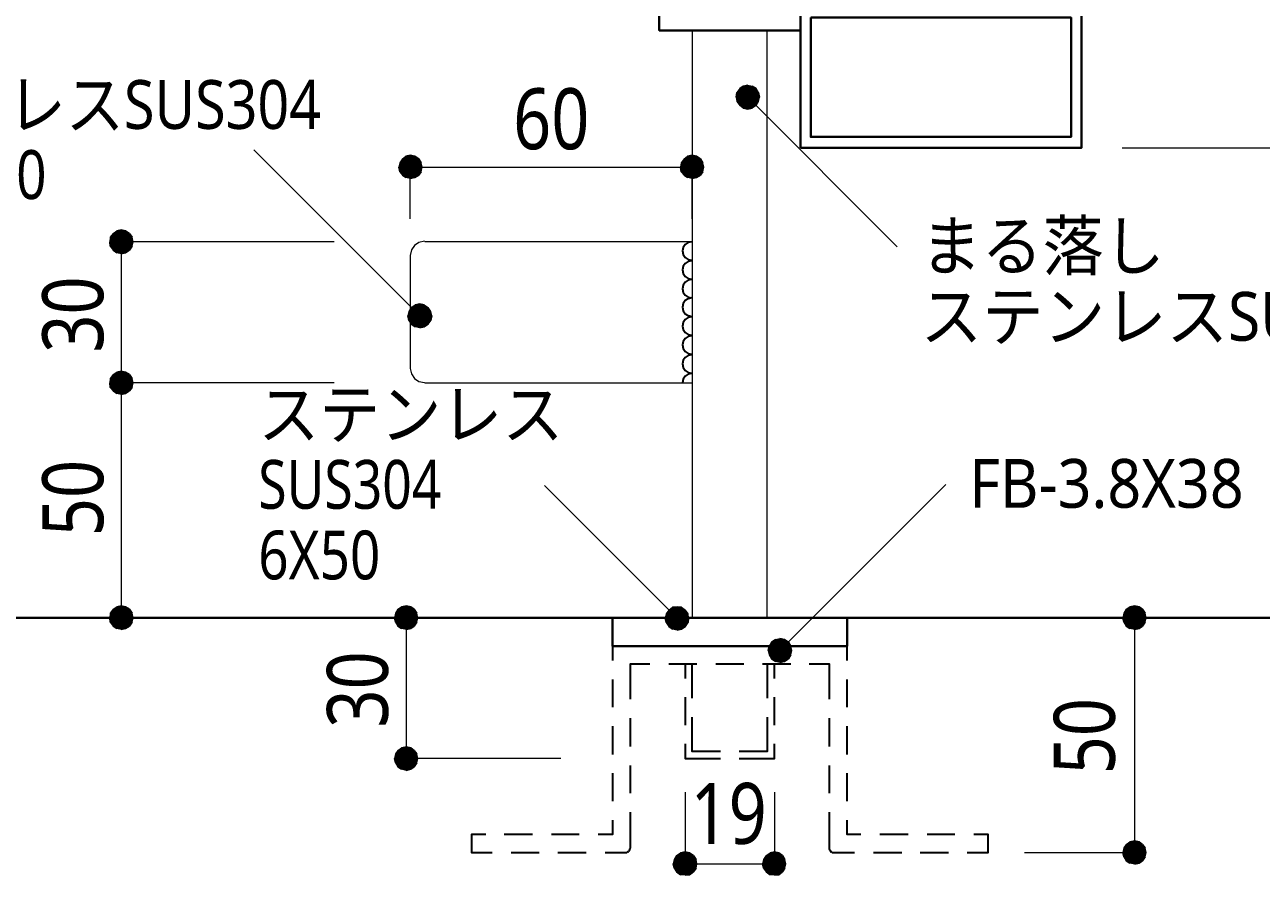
# Model space of a CAD drawing. Header units: millimetres. Extents: x 0 to 420, y 0 to 297.
# Drawn here: x 243.4 to 296.1, y 71 to 107.2 of the extents above; entities that cross this region are included whole.
import ezdxf
from ezdxf.enums import TextEntityAlignment as Align

# ---------------------------------------------------------------- set-up
doc = ezdxf.new("R2010")
doc.units = ezdxf.units.MM
doc.styles.add('kst32b', font='NotoSansJP-Variable.ttf')

msp = doc.modelspace()

# ---------------------------------------------------------------- hatches: boundary and pattern name
h = msp.add_hatch(color=7)
h.paths.add_polyline_path([(273.854, 104.479), (273.727, 104.309), (274.193, 104.119), (273.854, 104.479)])
h.paths.add_polyline_path([(273.727, 104.309), (274.193, 104.119), (273.706, 104.119), (273.727, 104.309)])
h.paths.add_polyline_path([(274.193, 104.119), (273.706, 104.119), (273.727, 103.928), (274.193, 104.119)])
for points in [[(274.003, 104.584), (273.854, 104.479), (274.193, 104.119), (274.003, 104.584)], [(260.011, 101.6), (259.821, 101.642), (259.821, 101.134), (260.011, 101.6)], [(272.013, 101.6), (271.822, 101.642), (271.822, 101.134), (272.013, 101.6)], [(247.692, 98.425), (247.502, 98.467), (247.502, 97.959), (247.692, 98.425)], [(260.414, 94.34), (260.583, 94.446), (260.223, 94.805), (260.414, 94.34)], [(247.692, 92.414), (247.502, 92.456), (247.502, 91.948), (247.692, 92.414)], [(247.692, 82.423), (247.502, 82.465), (247.502, 81.957), (247.692, 82.423)], [(259.842, 82.423), (259.652, 82.465), (259.652, 81.957), (259.842, 82.423)], [(290.872, 82.423), (290.682, 82.465), (290.682, 81.957), (290.872, 82.423)], [(271.378, 81.471), (271.547, 81.576), (271.187, 81.936), (271.378, 81.471)], [(275.103, 80.37), (275.209, 80.2), (275.569, 80.56), (275.103, 80.37)], [(259.842, 76.412), (259.652, 76.454), (259.652, 75.967), (259.842, 76.412)], [(290.872, 72.411), (290.682, 72.454), (290.682, 71.967), (290.872, 72.411)], [(271.716, 71.946), (271.526, 71.988), (271.526, 71.48), (271.716, 71.946)], [(275.527, 71.946), (275.336, 71.988), (275.336, 71.48), (275.527, 71.946)]]:
    msp.add_hatch(color=7).paths.add_polyline_path(points)
h = msp.add_hatch(color=7)
h.paths.add_polyline_path([(274.553, 104.479), (274.384, 104.584), (274.193, 104.119), (274.553, 104.479)])
h.paths.add_polyline_path([(274.384, 104.584), (274.193, 104.119), (274.193, 104.627), (274.384, 104.584)])
h.paths.add_polyline_path([(274.193, 104.119), (274.193, 104.627), (274.003, 104.584), (274.193, 104.119)])
h = msp.add_hatch(color=7)
h.paths.add_polyline_path([(274.659, 103.928), (274.701, 104.119), (274.193, 104.119), (274.659, 103.928)])
h.paths.add_polyline_path([(274.701, 104.119), (274.193, 104.119), (274.659, 104.309), (274.701, 104.119)])
h.paths.add_polyline_path([(274.193, 104.119), (274.659, 104.309), (274.553, 104.479), (274.193, 104.119)])
h = msp.add_hatch(color=7)
h.paths.add_polyline_path([(273.727, 103.928), (273.854, 103.759), (274.193, 104.119), (273.727, 103.928)])
h.paths.add_polyline_path([(273.854, 103.759), (274.193, 104.119), (274.003, 103.653), (273.854, 103.759)])
h.paths.add_polyline_path([(274.193, 104.119), (274.003, 103.653), (274.193, 103.611), (274.193, 104.119)])
h = msp.add_hatch(color=7)
h.paths.add_polyline_path([(274.193, 103.611), (274.384, 103.653), (274.193, 104.119), (274.193, 103.611)])
h.paths.add_polyline_path([(274.384, 103.653), (274.193, 104.119), (274.553, 103.759), (274.384, 103.653)])
h.paths.add_polyline_path([(274.193, 104.119), (274.553, 103.759), (274.659, 103.928), (274.193, 104.119)])
h = msp.add_hatch(color=7)
h.paths.add_polyline_path([(259.376, 101.325), (259.334, 101.134), (259.821, 101.134), (259.376, 101.325)])
h.paths.add_polyline_path([(259.334, 101.134), (259.821, 101.134), (259.376, 100.944), (259.334, 101.134)])
h.paths.add_polyline_path([(259.821, 101.134), (259.376, 100.944), (259.482, 100.796), (259.821, 101.134)])
h = msp.add_hatch(color=7)
h.paths.add_polyline_path([(259.821, 101.642), (259.63, 101.6), (259.821, 101.134), (259.821, 101.642)])
h.paths.add_polyline_path([(259.63, 101.6), (259.821, 101.134), (259.482, 101.494), (259.63, 101.6)])
h.paths.add_polyline_path([(259.821, 101.134), (259.482, 101.494), (259.376, 101.325), (259.821, 101.134)])
h = msp.add_hatch(color=7)
h.paths.add_polyline_path([(260.329, 101.134), (260.287, 101.325), (259.821, 101.134), (260.329, 101.134)])
h.paths.add_polyline_path([(260.287, 101.325), (259.821, 101.134), (260.181, 101.494), (260.287, 101.325)])
h.paths.add_polyline_path([(259.821, 101.134), (260.181, 101.494), (260.011, 101.6), (259.821, 101.134)])
h = msp.add_hatch(color=7)
h.paths.add_polyline_path([(271.357, 101.325), (271.336, 101.134), (271.822, 101.134), (271.357, 101.325)])
h.paths.add_polyline_path([(271.336, 101.134), (271.822, 101.134), (271.357, 100.944), (271.336, 101.134)])
h.paths.add_polyline_path([(271.822, 101.134), (271.357, 100.944), (271.484, 100.796), (271.822, 101.134)])
h = msp.add_hatch(color=7)
h.paths.add_polyline_path([(271.822, 101.642), (271.632, 101.6), (271.822, 101.134), (271.822, 101.642)])
h.paths.add_polyline_path([(271.632, 101.6), (271.822, 101.134), (271.484, 101.494), (271.632, 101.6)])
h.paths.add_polyline_path([(271.822, 101.134), (271.484, 101.494), (271.357, 101.325), (271.822, 101.134)])
h = msp.add_hatch(color=7)
h.paths.add_polyline_path([(272.33, 101.134), (272.288, 101.325), (271.822, 101.134), (272.33, 101.134)])
h.paths.add_polyline_path([(272.288, 101.325), (271.822, 101.134), (272.182, 101.494), (272.288, 101.325)])
h.paths.add_polyline_path([(271.822, 101.134), (272.182, 101.494), (272.013, 101.6), (271.822, 101.134)])
h = msp.add_hatch(color=7)
h.paths.add_polyline_path([(259.482, 100.796), (259.63, 100.69), (259.821, 101.134), (259.482, 100.796)])
h.paths.add_polyline_path([(259.63, 100.69), (259.821, 101.134), (259.821, 100.647), (259.63, 100.69)])
h.paths.add_polyline_path([(259.821, 101.134), (259.821, 100.647), (260.011, 100.69), (259.821, 101.134)])
h = msp.add_hatch(color=7)
h.paths.add_polyline_path([(260.011, 100.69), (260.181, 100.796), (259.821, 101.134), (260.011, 100.69)])
h.paths.add_polyline_path([(260.181, 100.796), (259.821, 101.134), (260.287, 100.944), (260.181, 100.796)])
h.paths.add_polyline_path([(259.821, 101.134), (260.287, 100.944), (260.329, 101.134), (259.821, 101.134)])
h = msp.add_hatch(color=7)
h.paths.add_polyline_path([(271.484, 100.796), (271.632, 100.69), (271.822, 101.134), (271.484, 100.796)])
h.paths.add_polyline_path([(271.632, 100.69), (271.822, 101.134), (271.822, 100.647), (271.632, 100.69)])
h.paths.add_polyline_path([(271.822, 101.134), (271.822, 100.647), (272.013, 100.69), (271.822, 101.134)])
h = msp.add_hatch(color=7)
h.paths.add_polyline_path([(272.013, 100.69), (272.182, 100.796), (271.822, 101.134), (272.013, 100.69)])
h.paths.add_polyline_path([(272.182, 100.796), (271.822, 101.134), (272.288, 100.944), (272.182, 100.796)])
h.paths.add_polyline_path([(271.822, 101.134), (272.288, 100.944), (272.33, 101.134), (271.822, 101.134)])
h = msp.add_hatch(color=7)
h.paths.add_polyline_path([(247.036, 98.15), (247.015, 97.959), (247.502, 97.959), (247.036, 98.15)])
h.paths.add_polyline_path([(247.015, 97.959), (247.502, 97.959), (247.036, 97.769), (247.015, 97.959)])
h.paths.add_polyline_path([(247.502, 97.959), (247.036, 97.769), (247.163, 97.6), (247.502, 97.959)])
h = msp.add_hatch(color=7)
h.paths.add_polyline_path([(247.502, 98.467), (247.311, 98.425), (247.502, 97.959), (247.502, 98.467)])
h.paths.add_polyline_path([(247.311, 98.425), (247.502, 97.959), (247.163, 98.319), (247.311, 98.425)])
h.paths.add_polyline_path([(247.502, 97.959), (247.163, 98.319), (247.036, 98.15), (247.502, 97.959)])
h = msp.add_hatch(color=7)
h.paths.add_polyline_path([(248.01, 97.959), (247.968, 98.15), (247.502, 97.959), (248.01, 97.959)])
h.paths.add_polyline_path([(247.968, 98.15), (247.502, 97.959), (247.862, 98.319), (247.968, 98.15)])
h.paths.add_polyline_path([(247.502, 97.959), (247.862, 98.319), (247.692, 98.425), (247.502, 97.959)])
h = msp.add_hatch(color=7)
h.paths.add_polyline_path([(247.163, 97.6), (247.311, 97.494), (247.502, 97.959), (247.163, 97.6)])
h.paths.add_polyline_path([(247.311, 97.494), (247.502, 97.959), (247.502, 97.451), (247.311, 97.494)])
h.paths.add_polyline_path([(247.502, 97.959), (247.502, 97.451), (247.692, 97.494), (247.502, 97.959)])
h = msp.add_hatch(color=7)
h.paths.add_polyline_path([(247.692, 97.494), (247.862, 97.6), (247.502, 97.959), (247.692, 97.494)])
h.paths.add_polyline_path([(247.862, 97.6), (247.502, 97.959), (247.968, 97.769), (247.862, 97.6)])
h.paths.add_polyline_path([(247.502, 97.959), (247.968, 97.769), (248.01, 97.959), (247.502, 97.959)])
h = msp.add_hatch(color=7)
h.paths.add_polyline_path([(259.757, 94.996), (259.715, 94.805), (260.223, 94.805), (259.757, 94.996)])
h.paths.add_polyline_path([(259.715, 94.805), (260.223, 94.805), (259.757, 94.615), (259.715, 94.805)])
h.paths.add_polyline_path([(260.223, 94.805), (259.757, 94.615), (259.863, 94.446), (260.223, 94.805)])
h = msp.add_hatch(color=7)
h.paths.add_polyline_path([(260.223, 95.313), (260.032, 95.271), (260.223, 94.805), (260.223, 95.313)])
h.paths.add_polyline_path([(260.032, 95.271), (260.223, 94.805), (259.863, 95.165), (260.032, 95.271)])
h.paths.add_polyline_path([(260.223, 94.805), (259.863, 95.165), (259.757, 94.996), (260.223, 94.805)])
h = msp.add_hatch(color=7)
h.paths.add_polyline_path([(260.689, 94.996), (260.583, 95.165), (260.223, 94.805), (260.689, 94.996)])
h.paths.add_polyline_path([(260.583, 95.165), (260.223, 94.805), (260.414, 95.271), (260.583, 95.165)])
h.paths.add_polyline_path([(260.223, 94.805), (260.414, 95.271), (260.223, 95.313), (260.223, 94.805)])
h = msp.add_hatch(color=7)
h.paths.add_polyline_path([(260.583, 94.446), (260.689, 94.615), (260.223, 94.805), (260.583, 94.446)])
h.paths.add_polyline_path([(260.689, 94.615), (260.223, 94.805), (260.731, 94.805), (260.689, 94.615)])
h.paths.add_polyline_path([(260.223, 94.805), (260.731, 94.805), (260.689, 94.996), (260.223, 94.805)])
h = msp.add_hatch(color=7)
h.paths.add_polyline_path([(259.863, 94.446), (260.032, 94.34), (260.223, 94.805), (259.863, 94.446)])
h.paths.add_polyline_path([(260.032, 94.34), (260.223, 94.805), (260.223, 94.297), (260.032, 94.34)])
h.paths.add_polyline_path([(260.223, 94.805), (260.223, 94.297), (260.414, 94.34), (260.223, 94.805)])
h = msp.add_hatch(color=7)
h.paths.add_polyline_path([(247.502, 92.456), (247.311, 92.414), (247.502, 91.948), (247.502, 92.456)])
h.paths.add_polyline_path([(247.311, 92.414), (247.502, 91.948), (247.163, 92.308), (247.311, 92.414)])
h.paths.add_polyline_path([(247.502, 91.948), (247.163, 92.308), (247.036, 92.138), (247.502, 91.948)])
h = msp.add_hatch(color=7)
h.paths.add_polyline_path([(248.01, 91.948), (247.968, 92.138), (247.502, 91.948), (248.01, 91.948)])
h.paths.add_polyline_path([(247.968, 92.138), (247.502, 91.948), (247.862, 92.308), (247.968, 92.138)])
h.paths.add_polyline_path([(247.502, 91.948), (247.862, 92.308), (247.692, 92.414), (247.502, 91.948)])
h = msp.add_hatch(color=7)
h.paths.add_polyline_path([(247.036, 92.138), (247.015, 91.948), (247.502, 91.948), (247.036, 92.138)])
h.paths.add_polyline_path([(247.015, 91.948), (247.502, 91.948), (247.036, 91.757), (247.015, 91.948)])
h.paths.add_polyline_path([(247.502, 91.948), (247.036, 91.757), (247.163, 91.609), (247.502, 91.948)])
h = msp.add_hatch(color=7)
h.paths.add_polyline_path([(247.163, 91.609), (247.311, 91.504), (247.502, 91.948), (247.163, 91.609)])
h.paths.add_polyline_path([(247.311, 91.504), (247.502, 91.948), (247.502, 91.461), (247.311, 91.504)])
h.paths.add_polyline_path([(247.502, 91.948), (247.502, 91.461), (247.692, 91.504), (247.502, 91.948)])
h = msp.add_hatch(color=7)
h.paths.add_polyline_path([(247.692, 91.504), (247.862, 91.609), (247.502, 91.948), (247.692, 91.504)])
h.paths.add_polyline_path([(247.862, 91.609), (247.502, 91.948), (247.968, 91.757), (247.862, 91.609)])
h.paths.add_polyline_path([(247.502, 91.948), (247.968, 91.757), (248.01, 91.948), (247.502, 91.948)])
h = msp.add_hatch(color=7)
h.paths.add_polyline_path([(247.502, 82.465), (247.311, 82.423), (247.502, 81.957), (247.502, 82.465)])
h.paths.add_polyline_path([(247.311, 82.423), (247.502, 81.957), (247.163, 82.317), (247.311, 82.423)])
h.paths.add_polyline_path([(247.502, 81.957), (247.163, 82.317), (247.036, 82.148), (247.502, 81.957)])
h = msp.add_hatch(color=7)
h.paths.add_polyline_path([(248.01, 81.957), (247.968, 82.148), (247.502, 81.957), (248.01, 81.957)])
h.paths.add_polyline_path([(247.968, 82.148), (247.502, 81.957), (247.862, 82.317), (247.968, 82.148)])
h.paths.add_polyline_path([(247.502, 81.957), (247.862, 82.317), (247.692, 82.423), (247.502, 81.957)])
h = msp.add_hatch(color=7)
h.paths.add_polyline_path([(259.652, 82.465), (259.44, 82.423), (259.652, 81.957), (259.652, 82.465)])
h.paths.add_polyline_path([(259.44, 82.423), (259.652, 81.957), (259.292, 82.317), (259.44, 82.423)])
h.paths.add_polyline_path([(259.652, 81.957), (259.292, 82.317), (259.186, 82.148), (259.652, 81.957)])
h = msp.add_hatch(color=7)
h.paths.add_polyline_path([(260.138, 81.957), (260.096, 82.148), (259.652, 81.957), (260.138, 81.957)])
h.paths.add_polyline_path([(260.096, 82.148), (259.652, 81.957), (259.99, 82.317), (260.096, 82.148)])
h.paths.add_polyline_path([(259.652, 81.957), (259.99, 82.317), (259.842, 82.423), (259.652, 81.957)])
h = msp.add_hatch(color=7)
h.paths.add_polyline_path([(271.187, 82.423), (270.997, 82.402), (271.187, 81.936), (271.187, 82.423)])
h.paths.add_polyline_path([(270.997, 82.402), (271.187, 81.936), (270.828, 82.275), (270.997, 82.402)])
h.paths.add_polyline_path([(271.187, 81.936), (270.828, 82.275), (270.722, 82.127), (271.187, 81.936)])
h = msp.add_hatch(color=7)
h.paths.add_polyline_path([(271.653, 82.127), (271.547, 82.275), (271.187, 81.936), (271.653, 82.127)])
h.paths.add_polyline_path([(271.547, 82.275), (271.187, 81.936), (271.378, 82.402), (271.547, 82.275)])
h.paths.add_polyline_path([(271.187, 81.936), (271.378, 82.402), (271.187, 82.423), (271.187, 81.936)])
h = msp.add_hatch(color=7)
h.paths.add_polyline_path([(290.682, 82.465), (290.47, 82.423), (290.682, 81.957), (290.682, 82.465)])
h.paths.add_polyline_path([(290.47, 82.423), (290.682, 81.957), (290.322, 82.317), (290.47, 82.423)])
h.paths.add_polyline_path([(290.682, 81.957), (290.322, 82.317), (290.216, 82.148), (290.682, 81.957)])
h = msp.add_hatch(color=7)
h.paths.add_polyline_path([(291.169, 81.957), (291.126, 82.148), (290.682, 81.957), (291.169, 81.957)])
h.paths.add_polyline_path([(291.126, 82.148), (290.682, 81.957), (291.021, 82.317), (291.126, 82.148)])
h.paths.add_polyline_path([(290.682, 81.957), (291.021, 82.317), (290.872, 82.423), (290.682, 81.957)])
h = msp.add_hatch(color=7)
h.paths.add_polyline_path([(247.036, 82.148), (247.015, 81.957), (247.502, 81.957), (247.036, 82.148)])
h.paths.add_polyline_path([(247.015, 81.957), (247.502, 81.957), (247.036, 81.767), (247.015, 81.957)])
h.paths.add_polyline_path([(247.502, 81.957), (247.036, 81.767), (247.163, 81.597), (247.502, 81.957)])
h = msp.add_hatch(color=7)
h.paths.add_polyline_path([(247.163, 81.597), (247.311, 81.492), (247.502, 81.957), (247.163, 81.597)])
h.paths.add_polyline_path([(247.311, 81.492), (247.502, 81.957), (247.502, 81.449), (247.311, 81.492)])
h.paths.add_polyline_path([(247.502, 81.957), (247.502, 81.449), (247.692, 81.492), (247.502, 81.957)])
h = msp.add_hatch(color=7)
h.paths.add_polyline_path([(247.692, 81.492), (247.862, 81.597), (247.502, 81.957), (247.692, 81.492)])
h.paths.add_polyline_path([(247.862, 81.597), (247.502, 81.957), (247.968, 81.767), (247.862, 81.597)])
h.paths.add_polyline_path([(247.502, 81.957), (247.968, 81.767), (248.01, 81.957), (247.502, 81.957)])
h = msp.add_hatch(color=7)
h.paths.add_polyline_path([(259.186, 82.148), (259.144, 81.957), (259.652, 81.957), (259.186, 82.148)])
h.paths.add_polyline_path([(259.144, 81.957), (259.652, 81.957), (259.186, 81.767), (259.144, 81.957)])
h.paths.add_polyline_path([(259.652, 81.957), (259.186, 81.767), (259.292, 81.597), (259.652, 81.957)])
h = msp.add_hatch(color=7)
h.paths.add_polyline_path([(259.292, 81.597), (259.44, 81.492), (259.652, 81.957), (259.292, 81.597)])
h.paths.add_polyline_path([(259.44, 81.492), (259.652, 81.957), (259.652, 81.449), (259.44, 81.492)])
h.paths.add_polyline_path([(259.652, 81.957), (259.652, 81.449), (259.842, 81.492), (259.652, 81.957)])
h = msp.add_hatch(color=7)
h.paths.add_polyline_path([(259.842, 81.492), (259.99, 81.597), (259.652, 81.957), (259.842, 81.492)])
h.paths.add_polyline_path([(259.99, 81.597), (259.652, 81.957), (260.096, 81.767), (259.99, 81.597)])
h.paths.add_polyline_path([(259.652, 81.957), (260.096, 81.767), (260.138, 81.957), (259.652, 81.957)])
h = msp.add_hatch(color=7)
h.paths.add_polyline_path([(270.722, 82.127), (270.679, 81.936), (271.187, 81.936), (270.722, 82.127)])
h.paths.add_polyline_path([(270.679, 81.936), (271.187, 81.936), (270.722, 81.746), (270.679, 81.936)])
h.paths.add_polyline_path([(271.187, 81.936), (270.722, 81.746), (270.828, 81.576), (271.187, 81.936)])
h = msp.add_hatch(color=7)
h.paths.add_polyline_path([(270.828, 81.576), (270.997, 81.471), (271.187, 81.936), (270.828, 81.576)])
h.paths.add_polyline_path([(270.997, 81.471), (271.187, 81.936), (271.187, 81.428), (270.997, 81.471)])
h.paths.add_polyline_path([(271.187, 81.936), (271.187, 81.428), (271.378, 81.471), (271.187, 81.936)])
h = msp.add_hatch(color=7)
h.paths.add_polyline_path([(271.547, 81.576), (271.653, 81.746), (271.187, 81.936), (271.547, 81.576)])
h.paths.add_polyline_path([(271.653, 81.746), (271.187, 81.936), (271.674, 81.936), (271.653, 81.746)])
h.paths.add_polyline_path([(271.187, 81.936), (271.674, 81.936), (271.653, 82.127), (271.187, 81.936)])
h = msp.add_hatch(color=7)
h.paths.add_polyline_path([(290.216, 82.148), (290.174, 81.957), (290.682, 81.957), (290.216, 82.148)])
h.paths.add_polyline_path([(290.174, 81.957), (290.682, 81.957), (290.216, 81.767), (290.174, 81.957)])
h.paths.add_polyline_path([(290.682, 81.957), (290.216, 81.767), (290.322, 81.597), (290.682, 81.957)])
h = msp.add_hatch(color=7)
h.paths.add_polyline_path([(290.322, 81.597), (290.47, 81.492), (290.682, 81.957), (290.322, 81.597)])
h.paths.add_polyline_path([(290.47, 81.492), (290.682, 81.957), (290.682, 81.449), (290.47, 81.492)])
h.paths.add_polyline_path([(290.682, 81.957), (290.682, 81.449), (290.872, 81.492), (290.682, 81.957)])
h = msp.add_hatch(color=7)
h.paths.add_polyline_path([(290.872, 81.492), (291.021, 81.597), (290.682, 81.957), (290.872, 81.492)])
h.paths.add_polyline_path([(291.021, 81.597), (290.682, 81.957), (291.126, 81.767), (291.021, 81.597)])
h.paths.add_polyline_path([(290.682, 81.957), (291.126, 81.767), (291.169, 81.957), (290.682, 81.957)])
h = msp.add_hatch(color=7)
h.paths.add_polyline_path([(275.209, 80.92), (275.103, 80.751), (275.569, 80.56), (275.209, 80.92)])
h.paths.add_polyline_path([(275.103, 80.751), (275.569, 80.56), (275.061, 80.56), (275.103, 80.751)])
h.paths.add_polyline_path([(275.569, 80.56), (275.061, 80.56), (275.103, 80.37), (275.569, 80.56)])
h = msp.add_hatch(color=7)
h.paths.add_polyline_path([(275.759, 81.026), (275.569, 81.068), (275.569, 80.56), (275.759, 81.026)])
h.paths.add_polyline_path([(275.569, 81.068), (275.569, 80.56), (275.378, 81.026), (275.569, 81.068)])
h.paths.add_polyline_path([(275.569, 80.56), (275.378, 81.026), (275.209, 80.92), (275.569, 80.56)])
h = msp.add_hatch(color=7)
h.paths.add_polyline_path([(276.077, 80.56), (276.035, 80.751), (275.569, 80.56), (276.077, 80.56)])
h.paths.add_polyline_path([(276.035, 80.751), (275.569, 80.56), (275.929, 80.92), (276.035, 80.751)])
h.paths.add_polyline_path([(275.569, 80.56), (275.929, 80.92), (275.759, 81.026), (275.569, 80.56)])
h = msp.add_hatch(color=7)
h.paths.add_polyline_path([(275.209, 80.2), (275.378, 80.095), (275.569, 80.56), (275.209, 80.2)])
h.paths.add_polyline_path([(275.378, 80.095), (275.569, 80.56), (275.569, 80.052), (275.378, 80.095)])
h.paths.add_polyline_path([(275.569, 80.56), (275.569, 80.052), (275.759, 80.095), (275.569, 80.56)])
h = msp.add_hatch(color=7)
h.paths.add_polyline_path([(275.759, 80.095), (275.929, 80.2), (275.569, 80.56), (275.759, 80.095)])
h.paths.add_polyline_path([(275.929, 80.2), (275.569, 80.56), (276.035, 80.37), (275.929, 80.2)])
h.paths.add_polyline_path([(275.569, 80.56), (276.035, 80.37), (276.077, 80.56), (275.569, 80.56)])
h = msp.add_hatch(color=7)
h.paths.add_polyline_path([(259.652, 76.454), (259.44, 76.412), (259.652, 75.967), (259.652, 76.454)])
h.paths.add_polyline_path([(259.44, 76.412), (259.652, 75.967), (259.292, 76.306), (259.44, 76.412)])
h.paths.add_polyline_path([(259.652, 75.967), (259.292, 76.306), (259.186, 76.158), (259.652, 75.967)])
h = msp.add_hatch(color=7)
h.paths.add_polyline_path([(260.138, 75.967), (260.096, 76.158), (259.652, 75.967), (260.138, 75.967)])
h.paths.add_polyline_path([(260.096, 76.158), (259.652, 75.967), (259.99, 76.306), (260.096, 76.158)])
h.paths.add_polyline_path([(259.652, 75.967), (259.99, 76.306), (259.842, 76.412), (259.652, 75.967)])
h = msp.add_hatch(color=7)
h.paths.add_polyline_path([(259.186, 76.158), (259.144, 75.967), (259.652, 75.967), (259.186, 76.158)])
h.paths.add_polyline_path([(259.144, 75.967), (259.652, 75.967), (259.186, 75.777), (259.144, 75.967)])
h.paths.add_polyline_path([(259.652, 75.967), (259.186, 75.777), (259.292, 75.607), (259.652, 75.967)])
h = msp.add_hatch(color=7)
h.paths.add_polyline_path([(259.292, 75.607), (259.44, 75.502), (259.652, 75.967), (259.292, 75.607)])
h.paths.add_polyline_path([(259.44, 75.502), (259.652, 75.967), (259.652, 75.459), (259.44, 75.502)])
h.paths.add_polyline_path([(259.652, 75.967), (259.652, 75.459), (259.842, 75.502), (259.652, 75.967)])
h = msp.add_hatch(color=7)
h.paths.add_polyline_path([(259.842, 75.502), (259.99, 75.607), (259.652, 75.967), (259.842, 75.502)])
h.paths.add_polyline_path([(259.99, 75.607), (259.652, 75.967), (260.096, 75.777), (259.99, 75.607)])
h.paths.add_polyline_path([(259.652, 75.967), (260.096, 75.777), (260.138, 75.967), (259.652, 75.967)])
h = msp.add_hatch(color=7)
h.paths.add_polyline_path([(290.682, 72.454), (290.47, 72.411), (290.682, 71.967), (290.682, 72.454)])
h.paths.add_polyline_path([(290.47, 72.411), (290.682, 71.967), (290.322, 72.305), (290.47, 72.411)])
h.paths.add_polyline_path([(290.682, 71.967), (290.322, 72.305), (290.216, 72.157), (290.682, 71.967)])
h = msp.add_hatch(color=7)
h.paths.add_polyline_path([(291.169, 71.967), (291.126, 72.157), (290.682, 71.967), (291.169, 71.967)])
h.paths.add_polyline_path([(291.126, 72.157), (290.682, 71.967), (291.021, 72.305), (291.126, 72.157)])
h.paths.add_polyline_path([(290.682, 71.967), (291.021, 72.305), (290.872, 72.411), (290.682, 71.967)])
h = msp.add_hatch(color=7)
h.paths.add_polyline_path([(271.06, 71.67), (271.018, 71.48), (271.526, 71.48), (271.06, 71.67)])
h.paths.add_polyline_path([(271.018, 71.48), (271.526, 71.48), (271.06, 71.289), (271.018, 71.48)])
h.paths.add_polyline_path([(271.526, 71.48), (271.06, 71.289), (271.166, 71.141), (271.526, 71.48)])
h = msp.add_hatch(color=7)
h.paths.add_polyline_path([(271.526, 71.988), (271.336, 71.946), (271.526, 71.48), (271.526, 71.988)])
h.paths.add_polyline_path([(271.336, 71.946), (271.526, 71.48), (271.166, 71.84), (271.336, 71.946)])
h.paths.add_polyline_path([(271.526, 71.48), (271.166, 71.84), (271.06, 71.67), (271.526, 71.48)])
h = msp.add_hatch(color=7)
h.paths.add_polyline_path([(272.034, 71.48), (271.992, 71.67), (271.526, 71.48), (272.034, 71.48)])
h.paths.add_polyline_path([(271.992, 71.67), (271.526, 71.48), (271.886, 71.84), (271.992, 71.67)])
h.paths.add_polyline_path([(271.526, 71.48), (271.886, 71.84), (271.716, 71.946), (271.526, 71.48)])
h = msp.add_hatch(color=7)
h.paths.add_polyline_path([(274.87, 71.67), (274.828, 71.48), (275.336, 71.48), (274.87, 71.67)])
h.paths.add_polyline_path([(274.828, 71.48), (275.336, 71.48), (274.87, 71.289), (274.828, 71.48)])
h.paths.add_polyline_path([(275.336, 71.48), (274.87, 71.289), (274.976, 71.141), (275.336, 71.48)])
h = msp.add_hatch(color=7)
h.paths.add_polyline_path([(275.336, 71.988), (275.146, 71.946), (275.336, 71.48), (275.336, 71.988)])
h.paths.add_polyline_path([(275.146, 71.946), (275.336, 71.48), (274.976, 71.84), (275.146, 71.946)])
h.paths.add_polyline_path([(275.336, 71.48), (274.976, 71.84), (274.87, 71.67), (275.336, 71.48)])
h = msp.add_hatch(color=7)
h.paths.add_polyline_path([(275.823, 71.48), (275.78, 71.67), (275.336, 71.48), (275.823, 71.48)])
h.paths.add_polyline_path([(275.78, 71.67), (275.336, 71.48), (275.675, 71.84), (275.78, 71.67)])
h.paths.add_polyline_path([(275.336, 71.48), (275.675, 71.84), (275.527, 71.946), (275.336, 71.48)])
h = msp.add_hatch(color=7)
h.paths.add_polyline_path([(290.216, 72.157), (290.174, 71.967), (290.682, 71.967), (290.216, 72.157)])
h.paths.add_polyline_path([(290.174, 71.967), (290.682, 71.967), (290.216, 71.776), (290.174, 71.967)])
h.paths.add_polyline_path([(290.682, 71.967), (290.216, 71.776), (290.322, 71.607), (290.682, 71.967)])
h = msp.add_hatch(color=7)
h.paths.add_polyline_path([(290.322, 71.607), (290.47, 71.501), (290.682, 71.967), (290.322, 71.607)])
h.paths.add_polyline_path([(290.47, 71.501), (290.682, 71.967), (290.682, 71.459), (290.47, 71.501)])
h.paths.add_polyline_path([(290.682, 71.967), (290.682, 71.459), (290.872, 71.501), (290.682, 71.967)])
h = msp.add_hatch(color=7)
h.paths.add_polyline_path([(290.872, 71.501), (291.021, 71.607), (290.682, 71.967), (290.872, 71.501)])
h.paths.add_polyline_path([(291.021, 71.607), (290.682, 71.967), (291.126, 71.776), (291.021, 71.607)])
h.paths.add_polyline_path([(290.682, 71.967), (291.126, 71.776), (291.169, 71.967), (290.682, 71.967)])
h = msp.add_hatch(color=7)
h.paths.add_polyline_path([(271.166, 71.141), (271.336, 71.014), (271.526, 71.48), (271.166, 71.141)])
h.paths.add_polyline_path([(271.336, 71.014), (271.526, 71.48), (271.526, 70.993), (271.336, 71.014)])
h.paths.add_polyline_path([(271.526, 71.48), (271.526, 70.993), (271.716, 71.014), (271.526, 71.48)])
h = msp.add_hatch(color=7)
h.paths.add_polyline_path([(271.716, 71.014), (271.886, 71.141), (271.526, 71.48), (271.716, 71.014)])
h.paths.add_polyline_path([(271.886, 71.141), (271.526, 71.48), (271.992, 71.289), (271.886, 71.141)])
h.paths.add_polyline_path([(271.526, 71.48), (271.992, 71.289), (272.034, 71.48), (271.526, 71.48)])
h = msp.add_hatch(color=7)
h.paths.add_polyline_path([(274.976, 71.141), (275.146, 71.014), (275.336, 71.48), (274.976, 71.141)])
h.paths.add_polyline_path([(275.146, 71.014), (275.336, 71.48), (275.336, 70.993), (275.146, 71.014)])
h.paths.add_polyline_path([(275.336, 71.48), (275.336, 70.993), (275.527, 71.014), (275.336, 71.48)])
h = msp.add_hatch(color=7)
h.paths.add_polyline_path([(275.527, 71.014), (275.675, 71.141), (275.336, 71.48), (275.527, 71.014)])
h.paths.add_polyline_path([(275.675, 71.141), (275.336, 71.48), (275.78, 71.289), (275.675, 71.141)])
h.paths.add_polyline_path([(275.336, 71.48), (275.78, 71.289), (275.823, 71.48), (275.336, 71.48)])

# ---------------------------------------------------------------- linework, layer by layer
at = {"lineweight": 30}
for points in [[(276.437, 107.95), (270.425, 107.95), (270.425, 106.955), (276.437, 106.955)], [(237.427, 81.957), (268.436, 81.957), (268.436, 80.751), (278.426, 80.751), (278.426, 81.957), (268.436, 81.957)], [(278.426, 81.957), (309.626, 81.957)]]:
    msp.add_lwpolyline(points, dxfattribs=at)
for points in [[(276.437, 101.96), (276.437, 107.95), (288.417, 107.95), (288.417, 101.96)], [(276.881, 107.505), (287.973, 107.505), (287.973, 102.425), (276.881, 102.425)]]:
    msp.add_lwpolyline(points, close=True, dxfattribs=at)
at = {"lineweight": 13}
for points in [[(271.822, 106.955), (271.822, 81.957)], [(275.019, 81.957), (275.019, 106.955)], [(274.193, 104.119), (280.564, 97.748)], [(260.223, 94.805), (253.153, 101.875)], [(290.153, 101.96), (305.075, 101.96), (305.075, 96.287)], [(259.821, 98.933), (259.821, 101.134)], [(259.821, 101.134), (271.822, 101.134)], [(271.822, 98.933), (271.822, 101.134)], [(256.582, 97.959), (247.502, 97.959)], [(247.502, 97.959), (247.502, 91.948), (247.502, 81.957)], [(260.424, 97.98), (260.189, 97.933), (259.998, 97.804), (259.868, 97.612), (259.821, 97.377)], [(271.822, 97.959), (260.435, 97.959)], [(259.821, 97.367), (259.821, 92.562)], [(259.821, 92.572), (259.868, 92.338), (259.998, 92.146), (260.189, 92.017), (260.424, 91.969)], [(256.582, 91.948), (247.502, 91.948)], [(260.435, 91.948), (271.822, 91.948)], [(271.187, 81.936), (265.536, 87.588)], [(275.569, 80.56), (282.639, 87.63)], [(259.652, 75.967), (259.652, 81.957)], [(290.682, 71.967), (290.682, 81.957)], [(266.234, 75.967), (259.652, 75.967)], [(271.526, 74.528), (271.526, 71.48)], [(275.336, 74.528), (275.336, 71.48)], [(285.983, 71.967), (290.682, 71.967)], [(271.526, 71.48), (275.336, 71.48)]]:
    msp.add_lwpolyline(points, dxfattribs=at)
at = {"lineweight": 0}
for points in [[(273.727, 104.309), (274.193, 104.119), (273.706, 104.119)], [(273.854, 104.479), (273.727, 104.309), (274.193, 104.119)], [(274.003, 104.584), (273.854, 104.479), (274.193, 104.119)], [(274.193, 104.119), (274.193, 104.627), (274.003, 104.584)], [(274.384, 104.584), (274.193, 104.119), (274.193, 104.627)], [(274.553, 104.479), (274.384, 104.584), (274.193, 104.119)], [(274.193, 104.119), (274.659, 104.309), (274.553, 104.479)], [(274.701, 104.119), (274.193, 104.119), (274.659, 104.309)], [(274.193, 104.119), (273.706, 104.119), (273.727, 103.928)], [(273.727, 103.928), (273.854, 103.759), (274.193, 104.119)], [(273.854, 103.759), (274.193, 104.119), (274.003, 103.653)], [(274.193, 104.119), (274.003, 103.653), (274.193, 103.611)], [(274.193, 103.611), (274.384, 103.653), (274.193, 104.119)], [(274.384, 103.653), (274.193, 104.119), (274.553, 103.759)], [(274.193, 104.119), (274.553, 103.759), (274.659, 103.928)], [(274.659, 103.928), (274.701, 104.119), (274.193, 104.119)], [(259.376, 101.325), (259.334, 101.134), (259.821, 101.134)], [(259.821, 101.134), (259.482, 101.494), (259.376, 101.325)], [(259.63, 101.6), (259.821, 101.134), (259.482, 101.494)], [(259.821, 101.642), (259.63, 101.6), (259.821, 101.134)], [(260.011, 101.6), (259.821, 101.642), (259.821, 101.134)], [(259.821, 101.134), (260.181, 101.494), (260.011, 101.6)], [(260.287, 101.325), (259.821, 101.134), (260.181, 101.494)], [(260.329, 101.134), (260.287, 101.325), (259.821, 101.134)], [(271.357, 101.325), (271.336, 101.134), (271.822, 101.134)], [(271.822, 101.134), (271.484, 101.494), (271.357, 101.325)], [(271.632, 101.6), (271.822, 101.134), (271.484, 101.494)], [(271.822, 101.642), (271.632, 101.6), (271.822, 101.134)], [(272.013, 101.6), (271.822, 101.642), (271.822, 101.134)], [(271.822, 101.134), (272.182, 101.494), (272.013, 101.6)], [(272.288, 101.325), (271.822, 101.134), (272.182, 101.494)], [(272.33, 101.134), (272.288, 101.325), (271.822, 101.134)], [(259.334, 101.134), (259.821, 101.134), (259.376, 100.944)], [(259.821, 101.134), (259.376, 100.944), (259.482, 100.796)], [(259.482, 100.796), (259.63, 100.69), (259.821, 101.134)], [(259.63, 100.69), (259.821, 101.134), (259.821, 100.647)], [(259.821, 101.134), (259.821, 100.647), (260.011, 100.69)], [(260.011, 100.69), (260.181, 100.796), (259.821, 101.134)], [(260.181, 100.796), (259.821, 101.134), (260.287, 100.944)], [(259.821, 101.134), (260.287, 100.944), (260.329, 101.134)], [(271.336, 101.134), (271.822, 101.134), (271.357, 100.944)], [(271.822, 101.134), (271.357, 100.944), (271.484, 100.796)], [(271.484, 100.796), (271.632, 100.69), (271.822, 101.134)], [(271.632, 100.69), (271.822, 101.134), (271.822, 100.647)], [(271.822, 101.134), (271.822, 100.647), (272.013, 100.69)], [(272.013, 100.69), (272.182, 100.796), (271.822, 101.134)], [(272.182, 100.796), (271.822, 101.134), (272.288, 100.944)], [(271.822, 101.134), (272.288, 100.944), (272.33, 101.134)], [(247.036, 98.15), (247.015, 97.959), (247.502, 97.959)], [(247.502, 97.959), (247.163, 98.319), (247.036, 98.15)], [(247.311, 98.425), (247.502, 97.959), (247.163, 98.319)], [(247.502, 98.467), (247.311, 98.425), (247.502, 97.959)], [(247.692, 98.425), (247.502, 98.467), (247.502, 97.959)], [(247.502, 97.959), (247.862, 98.319), (247.692, 98.425)], [(247.968, 98.15), (247.502, 97.959), (247.862, 98.319)], [(248.01, 97.959), (247.968, 98.15), (247.502, 97.959)], [(247.015, 97.959), (247.502, 97.959), (247.036, 97.769)], [(247.502, 97.959), (247.036, 97.769), (247.163, 97.6)], [(247.163, 97.6), (247.311, 97.494), (247.502, 97.959)], [(247.311, 97.494), (247.502, 97.959), (247.502, 97.451)], [(247.502, 97.959), (247.502, 97.451), (247.692, 97.494)], [(247.692, 97.494), (247.862, 97.6), (247.502, 97.959)], [(247.862, 97.6), (247.502, 97.959), (247.968, 97.769)], [(247.502, 97.959), (247.968, 97.769), (248.01, 97.959)], [(259.757, 94.996), (259.715, 94.805), (260.223, 94.805)], [(260.223, 94.805), (259.863, 95.165), (259.757, 94.996)], [(260.032, 95.271), (260.223, 94.805), (259.863, 95.165)], [(260.223, 95.313), (260.032, 95.271), (260.223, 94.805)], [(260.223, 94.805), (260.414, 95.271), (260.223, 95.313)], [(260.583, 95.165), (260.223, 94.805), (260.414, 95.271)], [(260.689, 94.996), (260.583, 95.165), (260.223, 94.805)], [(260.223, 94.805), (260.731, 94.805), (260.689, 94.996)], [(259.715, 94.805), (260.223, 94.805), (259.757, 94.615)], [(260.223, 94.805), (259.757, 94.615), (259.863, 94.446)], [(259.863, 94.446), (260.032, 94.34), (260.223, 94.805)], [(260.032, 94.34), (260.223, 94.805), (260.223, 94.297)], [(260.583, 94.446), (260.689, 94.615), (260.223, 94.805)], [(260.689, 94.615), (260.223, 94.805), (260.731, 94.805)], [(260.223, 94.805), (260.223, 94.297), (260.414, 94.34)], [(260.414, 94.34), (260.583, 94.446), (260.223, 94.805)], [(247.502, 91.948), (247.163, 92.308), (247.036, 92.138)], [(247.311, 92.414), (247.502, 91.948), (247.163, 92.308)], [(247.502, 92.456), (247.311, 92.414), (247.502, 91.948)], [(247.692, 92.414), (247.502, 92.456), (247.502, 91.948)], [(247.502, 91.948), (247.862, 92.308), (247.692, 92.414)], [(247.968, 92.138), (247.502, 91.948), (247.862, 92.308)], [(247.036, 92.138), (247.015, 91.948), (247.502, 91.948)], [(247.015, 91.948), (247.502, 91.948), (247.036, 91.757)], [(247.502, 91.948), (247.036, 91.757), (247.163, 91.609)], [(247.163, 91.609), (247.311, 91.504), (247.502, 91.948)], [(247.311, 91.504), (247.502, 91.948), (247.502, 91.461)], [(248.01, 91.948), (247.968, 92.138), (247.502, 91.948)], [(247.502, 91.948), (247.502, 91.461), (247.692, 91.504)], [(247.692, 91.504), (247.862, 91.609), (247.502, 91.948)], [(247.862, 91.609), (247.502, 91.948), (247.968, 91.757)], [(247.502, 91.948), (247.968, 91.757), (248.01, 91.948)], [(247.502, 81.957), (247.163, 82.317), (247.036, 82.148)], [(247.311, 82.423), (247.502, 81.957), (247.163, 82.317)], [(247.502, 82.465), (247.311, 82.423), (247.502, 81.957)], [(247.692, 82.423), (247.502, 82.465), (247.502, 81.957)], [(247.502, 81.957), (247.862, 82.317), (247.692, 82.423)], [(247.968, 82.148), (247.502, 81.957), (247.862, 82.317)], [(259.652, 81.957), (259.292, 82.317), (259.186, 82.148)], [(259.44, 82.423), (259.652, 81.957), (259.292, 82.317)], [(259.652, 82.465), (259.44, 82.423), (259.652, 81.957)], [(259.842, 82.423), (259.652, 82.465), (259.652, 81.957)], [(259.652, 81.957), (259.99, 82.317), (259.842, 82.423)], [(260.096, 82.148), (259.652, 81.957), (259.99, 82.317)], [(271.187, 81.936), (270.828, 82.275), (270.722, 82.127)], [(270.997, 82.402), (271.187, 81.936), (270.828, 82.275)], [(271.187, 82.423), (270.997, 82.402), (271.187, 81.936)], [(271.187, 81.936), (271.378, 82.402), (271.187, 82.423)], [(271.547, 82.275), (271.187, 81.936), (271.378, 82.402)], [(271.653, 82.127), (271.547, 82.275), (271.187, 81.936)], [(290.682, 81.957), (290.322, 82.317), (290.216, 82.148)], [(290.47, 82.423), (290.682, 81.957), (290.322, 82.317)], [(290.682, 82.465), (290.47, 82.423), (290.682, 81.957)], [(290.872, 82.423), (290.682, 82.465), (290.682, 81.957)], [(290.682, 81.957), (291.021, 82.317), (290.872, 82.423)], [(291.126, 82.148), (290.682, 81.957), (291.021, 82.317)], [(247.036, 82.148), (247.015, 81.957), (247.502, 81.957)], [(247.015, 81.957), (247.502, 81.957), (247.036, 81.767)], [(247.502, 81.957), (247.036, 81.767), (247.163, 81.597)], [(247.163, 81.597), (247.311, 81.492), (247.502, 81.957)], [(247.311, 81.492), (247.502, 81.957), (247.502, 81.449)], [(248.01, 81.957), (247.968, 82.148), (247.502, 81.957)], [(247.502, 81.957), (247.502, 81.449), (247.692, 81.492)], [(247.692, 81.492), (247.862, 81.597), (247.502, 81.957)], [(247.862, 81.597), (247.502, 81.957), (247.968, 81.767)], [(247.502, 81.957), (247.968, 81.767), (248.01, 81.957)], [(259.186, 82.148), (259.144, 81.957), (259.652, 81.957)], [(259.144, 81.957), (259.652, 81.957), (259.186, 81.767)], [(259.652, 81.957), (259.186, 81.767), (259.292, 81.597)], [(259.292, 81.597), (259.44, 81.492), (259.652, 81.957)], [(259.44, 81.492), (259.652, 81.957), (259.652, 81.449)], [(260.138, 81.957), (260.096, 82.148), (259.652, 81.957)], [(259.652, 81.957), (259.652, 81.449), (259.842, 81.492)], [(259.842, 81.492), (259.99, 81.597), (259.652, 81.957)], [(259.99, 81.597), (259.652, 81.957), (260.096, 81.767)], [(259.652, 81.957), (260.096, 81.767), (260.138, 81.957)], [(270.722, 82.127), (270.679, 81.936), (271.187, 81.936)], [(270.679, 81.936), (271.187, 81.936), (270.722, 81.746)], [(271.187, 81.936), (270.722, 81.746), (270.828, 81.576)], [(270.828, 81.576), (270.997, 81.471), (271.187, 81.936)], [(270.997, 81.471), (271.187, 81.936), (271.187, 81.428)], [(271.187, 81.936), (271.674, 81.936), (271.653, 82.127)], [(271.547, 81.576), (271.653, 81.746), (271.187, 81.936)], [(271.653, 81.746), (271.187, 81.936), (271.674, 81.936)], [(271.187, 81.936), (271.187, 81.428), (271.378, 81.471)], [(271.378, 81.471), (271.547, 81.576), (271.187, 81.936)], [(290.216, 82.148), (290.174, 81.957), (290.682, 81.957)], [(290.174, 81.957), (290.682, 81.957), (290.216, 81.767)], [(290.682, 81.957), (290.216, 81.767), (290.322, 81.597)], [(290.322, 81.597), (290.47, 81.492), (290.682, 81.957)], [(290.47, 81.492), (290.682, 81.957), (290.682, 81.449)], [(291.169, 81.957), (291.126, 82.148), (290.682, 81.957)], [(290.682, 81.957), (290.682, 81.449), (290.872, 81.492)], [(290.872, 81.492), (291.021, 81.597), (290.682, 81.957)], [(291.021, 81.597), (290.682, 81.957), (291.126, 81.767)], [(290.682, 81.957), (291.126, 81.767), (291.169, 81.957)], [(275.103, 80.751), (275.569, 80.56), (275.061, 80.56)], [(275.209, 80.92), (275.103, 80.751), (275.569, 80.56)], [(275.569, 80.56), (275.378, 81.026), (275.209, 80.92)], [(275.569, 81.068), (275.569, 80.56), (275.378, 81.026)], [(275.759, 81.026), (275.569, 81.068), (275.569, 80.56)], [(275.569, 80.56), (275.929, 80.92), (275.759, 81.026)], [(276.035, 80.751), (275.569, 80.56), (275.929, 80.92)], [(276.077, 80.56), (276.035, 80.751), (275.569, 80.56)], [(275.569, 80.56), (275.061, 80.56), (275.103, 80.37)], [(275.103, 80.37), (275.209, 80.2), (275.569, 80.56)], [(275.209, 80.2), (275.378, 80.095), (275.569, 80.56)], [(275.378, 80.095), (275.569, 80.56), (275.569, 80.052)], [(275.569, 80.56), (275.569, 80.052), (275.759, 80.095)], [(275.759, 80.095), (275.929, 80.2), (275.569, 80.56)], [(275.929, 80.2), (275.569, 80.56), (276.035, 80.37)], [(275.569, 80.56), (276.035, 80.37), (276.077, 80.56)], [(259.44, 76.412), (259.652, 75.967), (259.292, 76.306)], [(259.652, 76.454), (259.44, 76.412), (259.652, 75.967)], [(259.842, 76.412), (259.652, 76.454), (259.652, 75.967)], [(259.652, 75.967), (259.99, 76.306), (259.842, 76.412)], [(259.186, 76.158), (259.144, 75.967), (259.652, 75.967)], [(259.144, 75.967), (259.652, 75.967), (259.186, 75.777)], [(259.652, 75.967), (259.292, 76.306), (259.186, 76.158)], [(259.652, 75.967), (259.186, 75.777), (259.292, 75.607)], [(259.292, 75.607), (259.44, 75.502), (259.652, 75.967)], [(259.44, 75.502), (259.652, 75.967), (259.652, 75.459)], [(260.096, 76.158), (259.652, 75.967), (259.99, 76.306)], [(260.138, 75.967), (260.096, 76.158), (259.652, 75.967)], [(259.652, 75.967), (259.652, 75.459), (259.842, 75.502)], [(259.842, 75.502), (259.99, 75.607), (259.652, 75.967)], [(259.99, 75.607), (259.652, 75.967), (260.096, 75.777)], [(259.652, 75.967), (260.096, 75.777), (260.138, 75.967)], [(290.682, 71.967), (290.322, 72.305), (290.216, 72.157)], [(290.47, 72.411), (290.682, 71.967), (290.322, 72.305)], [(290.682, 72.454), (290.47, 72.411), (290.682, 71.967)], [(290.872, 72.411), (290.682, 72.454), (290.682, 71.967)], [(290.682, 71.967), (291.021, 72.305), (290.872, 72.411)], [(291.126, 72.157), (290.682, 71.967), (291.021, 72.305)], [(271.06, 71.67), (271.018, 71.48), (271.526, 71.48)], [(271.526, 71.48), (271.166, 71.84), (271.06, 71.67)], [(271.336, 71.946), (271.526, 71.48), (271.166, 71.84)], [(271.526, 71.988), (271.336, 71.946), (271.526, 71.48)], [(271.716, 71.946), (271.526, 71.988), (271.526, 71.48)], [(271.526, 71.48), (271.886, 71.84), (271.716, 71.946)], [(271.992, 71.67), (271.526, 71.48), (271.886, 71.84)], [(272.034, 71.48), (271.992, 71.67), (271.526, 71.48)], [(274.87, 71.67), (274.828, 71.48), (275.336, 71.48)], [(275.336, 71.48), (274.976, 71.84), (274.87, 71.67)], [(275.146, 71.946), (275.336, 71.48), (274.976, 71.84)], [(275.336, 71.988), (275.146, 71.946), (275.336, 71.48)], [(275.527, 71.946), (275.336, 71.988), (275.336, 71.48)], [(275.336, 71.48), (275.675, 71.84), (275.527, 71.946)], [(275.78, 71.67), (275.336, 71.48), (275.675, 71.84)], [(275.823, 71.48), (275.78, 71.67), (275.336, 71.48)], [(290.216, 72.157), (290.174, 71.967), (290.682, 71.967)], [(290.174, 71.967), (290.682, 71.967), (290.216, 71.776)], [(290.682, 71.967), (290.216, 71.776), (290.322, 71.607)], [(290.322, 71.607), (290.47, 71.501), (290.682, 71.967)], [(290.47, 71.501), (290.682, 71.967), (290.682, 71.459)], [(291.169, 71.967), (291.126, 72.157), (290.682, 71.967)], [(290.682, 71.967), (290.682, 71.459), (290.872, 71.501)], [(290.872, 71.501), (291.021, 71.607), (290.682, 71.967)], [(291.021, 71.607), (290.682, 71.967), (291.126, 71.776)], [(290.682, 71.967), (291.126, 71.776), (291.169, 71.967)], [(271.018, 71.48), (271.526, 71.48), (271.06, 71.289)], [(271.526, 71.48), (271.06, 71.289), (271.166, 71.141)], [(271.166, 71.141), (271.336, 71.014), (271.526, 71.48)], [(271.336, 71.014), (271.526, 71.48), (271.526, 70.993)], [(271.526, 71.48), (271.526, 70.993), (271.716, 71.014)], [(271.716, 71.014), (271.886, 71.141), (271.526, 71.48)], [(271.886, 71.141), (271.526, 71.48), (271.992, 71.289)], [(271.526, 71.48), (271.992, 71.289), (272.034, 71.48)], [(274.828, 71.48), (275.336, 71.48), (274.87, 71.289)], [(275.336, 71.48), (274.87, 71.289), (274.976, 71.141)], [(274.976, 71.141), (275.146, 71.014), (275.336, 71.48)], [(275.146, 71.014), (275.336, 71.48), (275.336, 70.993)], [(275.336, 71.48), (275.336, 70.993), (275.527, 71.014)], [(275.527, 71.014), (275.675, 71.141), (275.336, 71.48)], [(275.675, 71.141), (275.336, 71.48), (275.78, 71.289)], [(275.336, 71.48), (275.78, 71.289), (275.823, 71.48)]]:
    msp.add_lwpolyline(points, close=True, dxfattribs=at)
at = {"lineweight": 25}
for points in [[(271.812, 97.959), (271.659, 97.929), (271.535, 97.845), (271.451, 97.72), (271.42, 97.568), (271.451, 97.415), (271.535, 97.291), (271.659, 97.207), (271.812, 97.176)], [(271.812, 97.155), (271.659, 97.124), (271.535, 97.04), (271.451, 96.916), (271.42, 96.763), (271.451, 96.611), (271.535, 96.487), (271.659, 96.403), (271.812, 96.372)], [(271.812, 96.351), (271.659, 96.32), (271.535, 96.236), (271.451, 96.111), (271.42, 95.959), (271.451, 95.807), (271.535, 95.682), (271.659, 95.598), (271.812, 95.568)], [(271.812, 95.568), (271.659, 95.537), (271.535, 95.453), (271.451, 95.328), (271.42, 95.176), (271.451, 95.023), (271.535, 94.899), (271.659, 94.815), (271.812, 94.784)], [(271.812, 94.763), (271.659, 94.732), (271.535, 94.648), (271.451, 94.524), (271.42, 94.372), (271.451, 94.219), (271.535, 94.095), (271.659, 94.011), (271.812, 93.98)], [(271.812, 93.959), (271.659, 93.928), (271.535, 93.844), (271.451, 93.72), (271.42, 93.567), (271.451, 93.415), (271.535, 93.29), (271.659, 93.206), (271.812, 93.176)], [(271.812, 93.154), (271.659, 93.124), (271.535, 93.04), (271.451, 92.915), (271.42, 92.763), (271.451, 92.61), (271.535, 92.486), (271.659, 92.402), (271.812, 92.371)], [(271.812, 92.35), (271.659, 92.319), (271.535, 92.235), (271.451, 92.111), (271.42, 91.959)], [(268.436, 80.751), (268.436, 80.137)], [(278.426, 80.137), (278.426, 80.751)], [(269.198, 78.486), (269.198, 79.989), (270.023, 79.989)], [(270.828, 79.989), (272.034, 79.989)], [(271.526, 79.989), (271.526, 79.375)], [(271.822, 78.528), (271.822, 79.989)], [(272.838, 79.989), (274.024, 79.989)], [(274.828, 79.989), (276.035, 79.989)], [(275.019, 79.989), (275.019, 78.528)], [(275.336, 79.375), (275.336, 79.989)], [(276.818, 79.989), (277.664, 79.989), (277.664, 78.486)], [(268.436, 79.333), (268.436, 78.147)], [(278.426, 78.147), (278.426, 79.333)], [(271.526, 78.571), (271.526, 77.385)], [(275.336, 77.385), (275.336, 78.571)], [(269.198, 76.475), (269.198, 77.682)], [(273.029, 76.263), (271.822, 76.263), (271.822, 77.724)], [(275.019, 77.724), (275.019, 76.263), (273.833, 76.263)], [(277.664, 77.682), (277.664, 76.475)], [(268.436, 77.343), (268.436, 76.137)], [(278.426, 76.137), (278.426, 77.343)], [(271.526, 76.581), (271.526, 75.967), (273.029, 75.967)], [(273.833, 75.967), (275.336, 75.967), (275.336, 76.581)], [(269.198, 74.486), (269.198, 75.671)], [(277.664, 75.671), (277.664, 74.486)], [(268.436, 75.332), (268.436, 74.147)], [(278.426, 74.147), (278.426, 75.332)], [(268.436, 73.343), (268.436, 72.729), (267.822, 72.729)], [(269.198, 72.157), (269.198, 73.681)], [(277.664, 73.681), (277.664, 72.157)], [(279.019, 72.729), (278.426, 72.729), (278.426, 73.343)], [(263.038, 72.729), (262.424, 72.729), (262.424, 71.967), (263.313, 71.967)], [(265.028, 72.729), (263.821, 72.729)], [(267.018, 72.729), (265.832, 72.729)], [(281.03, 72.729), (279.823, 72.729)], [(283.02, 72.729), (281.834, 72.729)], [(283.549, 71.967), (284.438, 71.967), (284.438, 72.729), (283.824, 72.729)], [(264.118, 71.967), (265.303, 71.967)], [(266.107, 71.967), (267.314, 71.967)], [(268.118, 71.967), (268.986, 71.967)], [(268.986, 71.967), (269.028, 71.967), (269.05, 71.967), (269.092, 71.988), (269.113, 72.009), (269.134, 72.03), (269.155, 72.051), (269.177, 72.094), (269.177, 72.115), (269.198, 72.157)], [(277.664, 72.157), (277.664, 72.115), (277.686, 72.072), (277.707, 72.051), (277.728, 72.009), (277.749, 71.988), (277.791, 71.967), (277.834, 71.967), (277.876, 71.967)], [(277.876, 71.967), (278.744, 71.967)], [(279.548, 71.967), (280.755, 71.967)], [(281.538, 71.967), (282.744, 71.967)]]:
    msp.add_lwpolyline(points, dxfattribs=at)

# ---------------------------------------------------------------- texts
at = {"style": 'kst32b'}
for s, height, p, p2 in [('ステンレスSUS304', 2.07913, (235.225, 102.764), (256.016, 102.764)), ('60', 2.5989, (264.202, 101.896), (267.451, 101.896)), ('3X30X60', 2.0791, (235.225, 99.78), (244.321, 99.78)), ('まる落し', 2.0791, (281.559, 96.753), (291.955, 96.753)), ('30', 2.5989, (246.74, 93.239), (246.74, 96.488)), ('ステンレスSUS304 16φ', 2.07913, (281.559, 93.747), (308.848, 93.747)), ('ステンレス', 2.0791, (253.344, 89.577), (266.338, 89.577)), ('50', 2.5989, (246.74, 85.429), (246.74, 88.677)), ('SUS304', 2.0791, (253.344, 86.593), (261.141, 86.593)), ('FB-3.8X38', 2.0791, (283.633, 86.635), (295.328, 86.635)), ('6X50', 2.0791, (253.344, 83.587), (258.542, 83.587)), ('30', 2.5989, (258.868, 77.279), (258.868, 80.528)), ('50', 2.5989, (289.835, 75.29), (289.835, 78.538)), ('19', 2.5989, (271.759, 72.327), (275.007, 72.327))]:
    msp.add_text(s, height=height, dxfattribs=at).set_placement(p, p2, align=Align.FIT)

doc.saveas('drawing.dxf')
